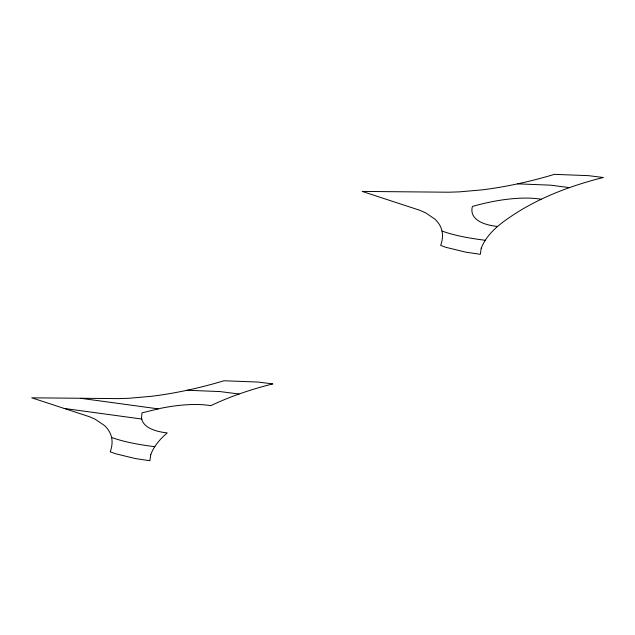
<?xml version="1.0" encoding="UTF-8"?>
<svg xmlns="http://www.w3.org/2000/svg" width="635" height="635" viewBox="0 0 635 635"><rect width="100%" height="100%" fill="white"/><g stroke="black" fill="none" stroke-linecap="round" stroke-linejoin="round"><path stroke-width="0.95" d="M517.588 183.848L550.362 185.158L569.516 187.611M187.158 390.255L219.932 391.565L239.085 394.017M485.203 240.276C470.591 238.411 455.914 236.006 442 231.061M80.526 398.272L158.091 408.853M64.222 408.456L141.788 419.036M154.773 446.683C140.16 444.817 125.484 442.412 111.569 437.475M541.242 199.247A86.527 30.583 -16.5 0 0 472.424 206.446A86.527 30.583 -16.5 0 0 497.649 226.481M150.805 454.565L149.868 460.716L135.501 458.597L115.38 453.707L110.22 451.803A166.084 58.706 -16.5 0 0 104.489 425.553L95.258 419.275L89.36 416.687L31.75 397.82L118.277 398.621L128.857 398.28L151.305 396.311A166.084 58.706 -16.5 0 0 223.941 380.762L258.032 382.056L272.82 383.913C251.531 389.215 230.632 396.24 210.804 405.654A86.527 30.583 -16.5 0 0 161.131 408.202L141.986 412.853L141.526 417.838L142.034 420.132A86.527 30.583 -16.5 0 0 167.211 432.887C160.337 438.864 153.987 445.881 150.805 454.565M481.235 248.158L480.306 254.31L465.931 252.19L445.818 247.301L440.65 245.388A166.084 58.706 -16.5 0 0 434.919 219.146L425.688 212.86L419.791 210.28L362.18 191.413L448.707 192.214L459.295 191.873L481.735 189.905A166.084 58.706 -16.5 0 0 554.379 174.355L588.462 175.649L603.25 177.506C573.072 185.079 543.425 195.953 516.977 212.527C502.88 221.607 487.617 231.942 481.235 248.158"/></g></svg>
